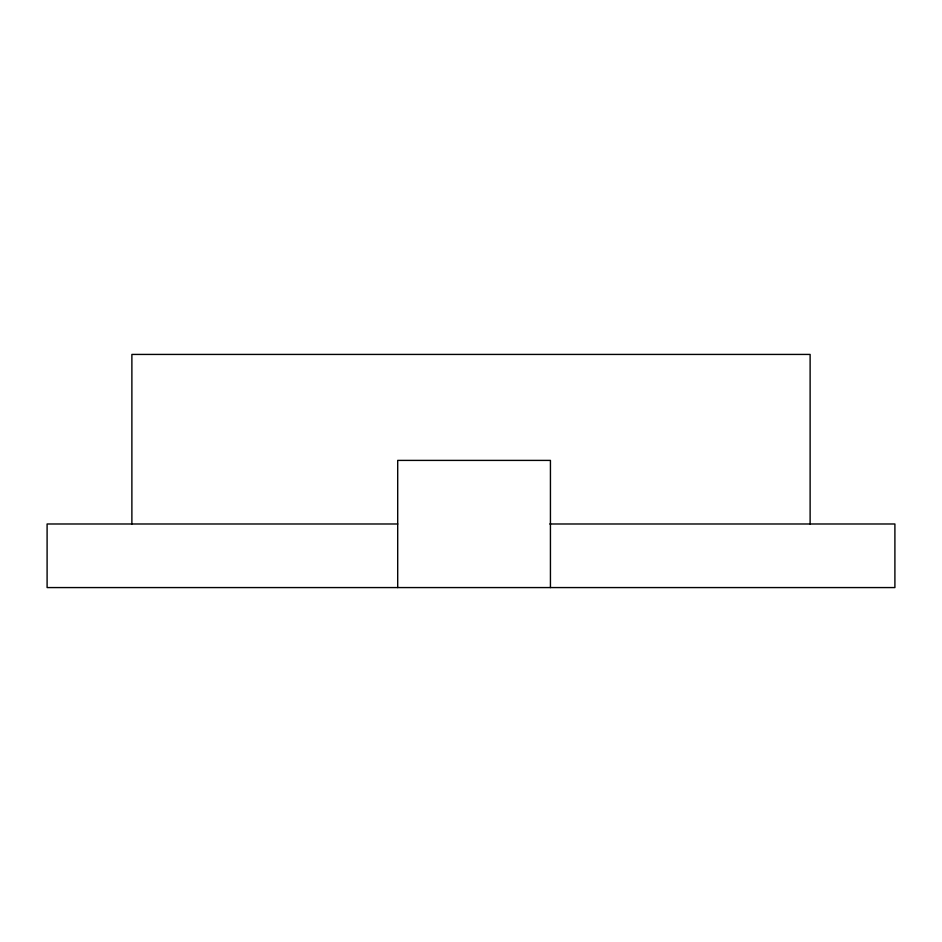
<?xml version="1.0" encoding="UTF-8"?>
<svg xmlns="http://www.w3.org/2000/svg" width="942" height="942" viewBox="0 0 942 942"><rect width="100%" height="100%" fill="white"/><g stroke="black" fill="none" stroke-linecap="round" stroke-linejoin="round"><path stroke-width="1.41" d="M397.748 523.987L47.1 523.987L47.1 587.572L894.9 587.572L894.9 523.987L549.787 523.987M810.12 523.987L810.12 354.428L131.88 354.428L131.88 523.987M550.434 587.572L550.434 460.402L397.701 460.402L397.701 587.572"/></g></svg>
